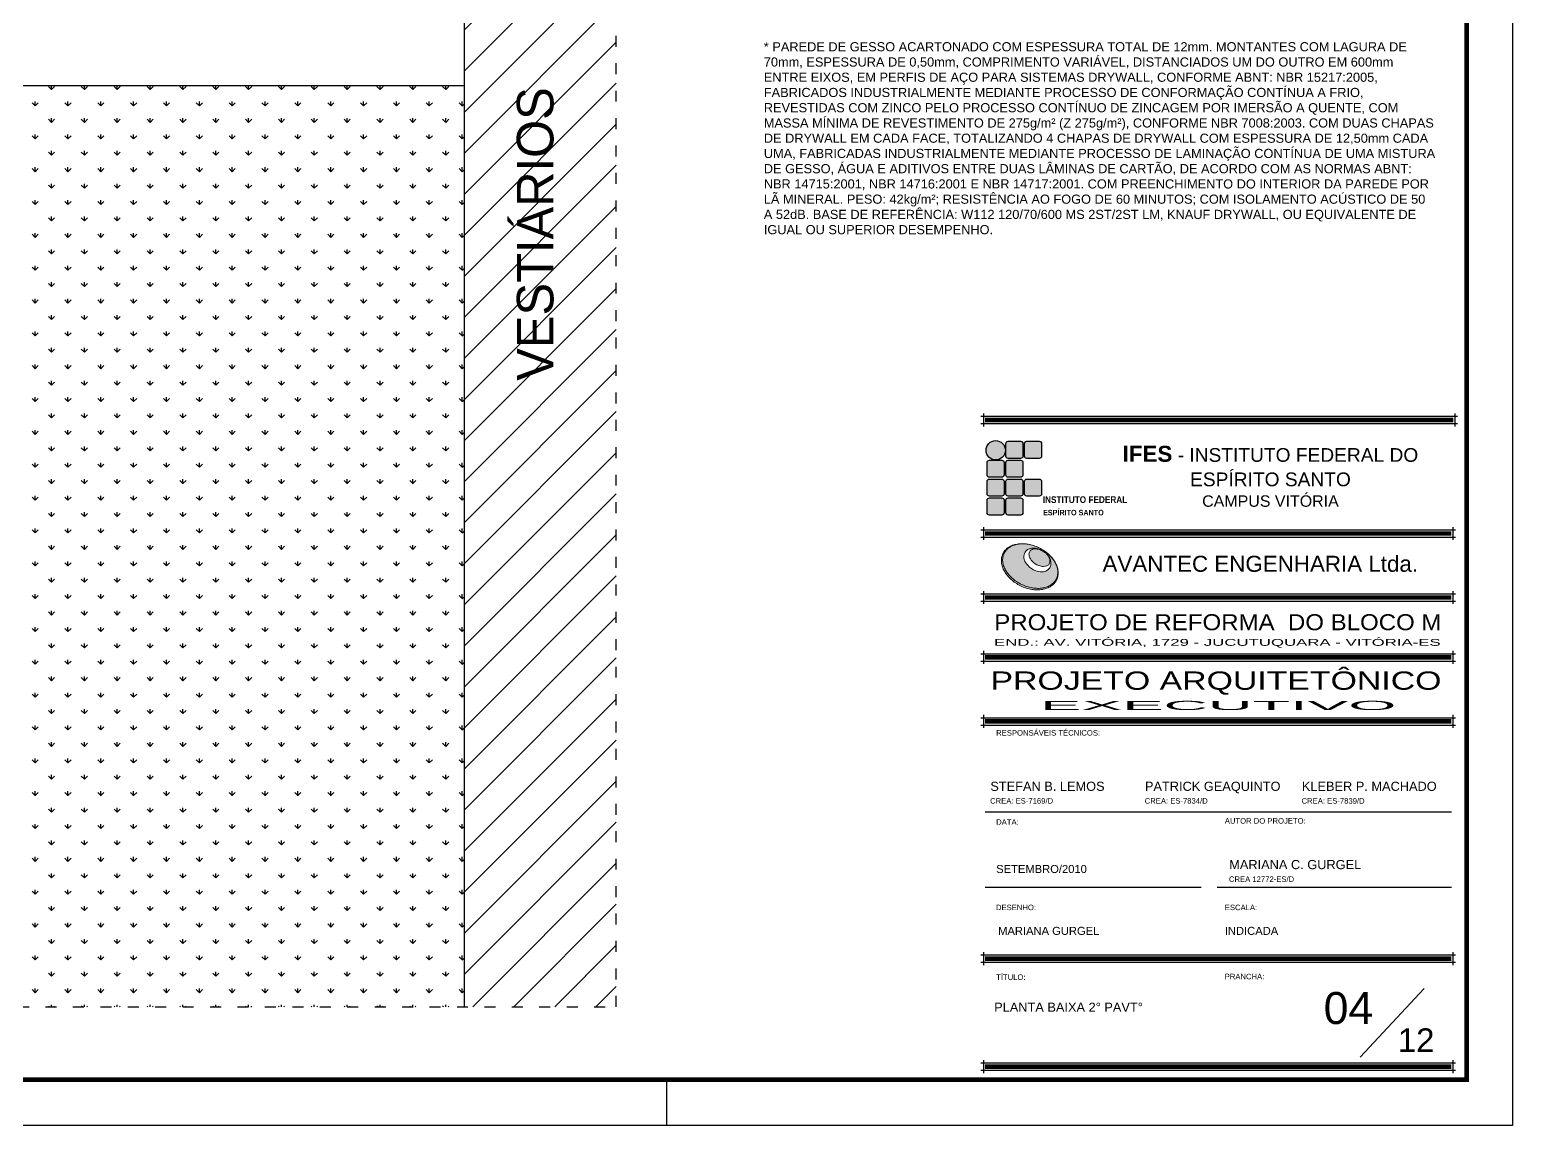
# Model space of a CAD drawing. Header units: millimetres. Extents: x 271 to 8721, y -7686 to -4716.
# Drawn here: x 7100 to 8721, y -7686 to -6488 of the extents above; entities that cross this region are included whole.
import ezdxf
from ezdxf.enums import TextEntityAlignment as Align

# ---------------------------------------------------------------- set-up
doc = ezdxf.new("R2010")
doc.units = ezdxf.units.MM
doc.linetypes.add('ACAD_ISO03W100', pattern=[30, 12, -18])
for name, color, linetype in [('HACHURA', 8, 'Continuous'), ('LEGENDA', 7, 'Continuous'), ('PISO02', 8, 'Continuous'), ('Projeções', 6, 'ACAD_ISO03W100'), ('Texto', 7, 'Continuous'), ('TITULO', 7, 'Continuous')]:
    doc.layers.add(name, color=color, linetype=linetype)
doc.styles.add('ARIAL', font='Arial.ttf')
doc.styles.add('ARIAL B', font='Arial Narrow Bold.ttf')

# ---------------------------------------------------------------- blocks, each defined once
blk = doc.blocks.new('A1 SEM ABA')
at = {"layer": 'LEGENDA'}
blk.add_line((-18.5, 1), (-18.5, 0), dxfattribs=at)
blk.add_lwpolyline([(-169, 59.4), (0, 59.4), (0, 0), (-169, 0), (-169, 59.4)], close=True, dxfattribs=at)
at = {"layer": 'LEGENDA', "const_width": 0.1}
blk.add_lwpolyline([(-1, 58.4), (-1, 1), (-166.5, 1), (-166.5, 58.4)], close=True, dxfattribs=at)
blk = doc.blocks.new('MARGEM')
at = {"color": 8}
for p, q in [((-9.125, 8), (1029.125, 8)), ((-3.125, 14), (-3.125, -14)), ((1023.125, 14), (1023.125, -14)), ((-9.125, -8), (1029.125, -8))]:
    blk.add_line(p, q, dxfattribs=at)
blk = doc.blocks.new('A$C5B6031A6')
at = {"ltscale": 10}
h = blk.add_hatch(color=7, dxfattribs=at)
h.paths.add_polyline_path([(1626, 2130), (1695, 2104), (1762, 2075), (1828, 2044), (1892, 2012), (1955, 1977), (2015, 1941), (2074, 1902), (2132, 1863), (2187, 1821), (2239, 1778), (2290, 1734), (2339, 1689), (2385, 1642), (2429, 1594), (2471, 1545), (2510, 1495), (2547, 1444), (2581, 1392), (2612, 1340), (2641, 1287), (2667, 1233), (2689, 1179), (2709, 1125), (2726, 1071), (2740, 1016), (2750, 961), (2758, 906), (2761, 851), (2761, 797), (2758, 742), (2751, 689), (2741, 636), (2726, 583), (2708, 533), (2687, 485), (2663, 439), (2635, 395), (2605, 353), (2571, 313), (2536, 275), (2497, 240), (2456, 207), (2412, 177), (2366, 149), (2319, 123), (2269, 99), (2217, 79), (2163, 60), (2108, 43), (2051, 30), (1992, 19), (1932, 10), (1871, 4), (1808, 1), (1744, 0), (1680, 2), (1614, 6), (1548, 13), (1480, 23), (1412, 35), (1344, 51), (1275, 69), (1205, 89), (1136, 113), (1067, 139), (999, 168), (933, 199), (869, 231), (806, 266), (746, 302), (687, 341), (630, 381), (575, 422), (522, 465), (472, 509), (423, 554), (376, 602), (332, 650), (291, 698), (251, 748), (215, 800), (181, 851), (150, 904), (121, 956), (95, 1010), (72, 1064), (52, 1118), (35, 1173), (22, 1227), (11, 1282), (4, 1337), (1, 1392), (0, 1446), (3, 1501), (10, 1554), (21, 1608), (36, 1660), (53, 1710), (75, 1759), (99, 1804), (127, 1848), (157, 1890), (190, 1930), (226, 1968), (265, 2003), (306, 2036), (349, 2066), (395, 2094), (443, 2121), (493, 2144), (545, 2165), (599, 2183), (654, 2200), (711, 2213), (769, 2224), (830, 2233), (891, 2239), (953, 2243), (1017, 2244), (1082, 2241), (1148, 2237), (1214, 2230), (1281, 2220), (1350, 2208), (1418, 2192), (1487, 2174), (1556, 2154)])
h.paths.add_polyline_path([(1634, 2126), (1701, 2100), (1768, 2072), (1833, 2042), (1895, 2010), (1957, 1976), (2016, 1940), (2074, 1903), (2130, 1864), (2184, 1823), (2235, 1781), (2285, 1738), (2333, 1693), (2378, 1648), (2421, 1601), (2462, 1553), (2500, 1504), (2536, 1455), (2569, 1404), (2599, 1354), (2627, 1302), (2652, 1250), (2674, 1198), (2693, 1146), (2709, 1093), (2723, 1041), (2733, 988), (2739, 936), (2743, 883), (2743, 831), (2740, 780), (2733, 729), (2723, 678), (2710, 629), (2693, 581), (2673, 536), (2650, 492), (2624, 451), (2595, 411), (2563, 373), (2530, 338), (2493, 304), (2454, 273), (2412, 244), (2368, 217), (2322, 192), (2274, 169), (2224, 150), (2173, 131), (2119, 116), (2064, 103), (2007, 92), (1949, 83), (1889, 78), (1828, 74), (1767, 74), (1703, 75), (1639, 79), (1574, 86), (1509, 96), (1442, 108), (1375, 123), (1307, 141), (1239, 161), (1171, 185), (1103, 210), (1037, 238), (973, 268), (910, 300), (848, 334), (789, 370), (731, 407), (675, 446), (622, 487), (570, 529), (520, 573), (472, 617), (427, 663), (384, 710), (344, 757), (305, 806), (270, 856), (236, 906), (206, 957), (178, 1008), (153, 1060), (131, 1112), (112, 1164), (96, 1217), (83, 1269), (73, 1322), (66, 1375), (62, 1427), (62, 1479), (65, 1530), (72, 1581), (82, 1632), (96, 1681), (112, 1729), (133, 1775), (156, 1818), (182, 1860), (210, 1899), (241, 1937), (276, 1973), (312, 2006), (352, 2037), (393, 2066), (437, 2093), (483, 2118), (531, 2141), (581, 2161), (633, 2179), (686, 2194), (741, 2207), (798, 2218), (856, 2227), (916, 2232), (976, 2236), (1039, 2237), (1102, 2235), (1166, 2231), (1231, 2224), (1297, 2214), (1363, 2202), (1430, 2187), (1498, 2169), (1566, 2149)], flags=16)
h = blk.add_hatch(color=251, dxfattribs=at)
h.set_gradient(color1=(97, 97, 97), rotation=45, tint=1)
h.paths.add_polyline_path([(2710, 629), (2723, 678), (2733, 729), (2740, 780), (2743, 831), (2743, 883), (2739, 936), (2733, 988), (2723, 1041), (2709, 1093), (2693, 1146), (2674, 1198), (2652, 1250), (2627, 1302), (2599, 1354), (2569, 1404), (2536, 1455), (2500, 1504), (2462, 1553), (2421, 1601), (2378, 1648), (2333, 1693), (2285, 1738), (2235, 1781), (2184, 1823), (2130, 1864), (2074, 1903), (2016, 1940), (1957, 1976), (1895, 2010), (1833, 2042), (1768, 2072), (1701, 2100), (1634, 2126), (1566, 2149), (1498, 2169), (1430, 2187), (1363, 2202), (1297, 2214), (1231, 2224), (1166, 2231), (1102, 2235), (1039, 2237), (976, 2236), (916, 2232), (856, 2227), (798, 2218), (741, 2207), (686, 2194), (633, 2179), (581, 2161), (531, 2141), (483, 2118), (437, 2093), (393, 2066), (352, 2037), (312, 2006), (276, 1973), (241, 1937), (210, 1899), (182, 1860), (156, 1818), (133, 1775), (112, 1729), (96, 1681), (82, 1632), (72, 1581), (65, 1530), (62, 1479), (62, 1427), (66, 1375), (73, 1322), (83, 1269), (96, 1217), (112, 1164), (131, 1112), (153, 1060), (178, 1008), (206, 957), (236, 906), (270, 856), (305, 806), (344, 757), (384, 710), (427, 663), (472, 617), (520, 573), (570, 529), (622, 487), (675, 446), (731, 407), (789, 370), (848, 334), (910, 300), (973, 268), (1037, 238), (1103, 210), (1171, 185), (1239, 161), (1307, 141), (1375, 123), (1442, 108), (1509, 96), (1574, 86), (1639, 79), (1703, 75), (1767, 74), (1828, 74), (1889, 78), (1949, 83), (2007, 92), (2064, 103), (2119, 116), (2173, 131), (2224, 150), (2274, 169), (2322, 192), (2368, 217), (2412, 244), (2454, 273), (2493, 304), (2530, 338), (2563, 373), (2595, 411), (2624, 451), (2650, 492), (2673, 536), (2693, 581)])
h.paths.add_polyline_path([(1672, 926, -0.11939), (1279, 1193), (1236, 1241), (1187, 1310), (1149, 1381), (1135, 1416), (1113, 1474), (1096, 1558), (1092, 1638), (1101, 1702), (1121, 1775), (1151, 1833), (1182, 1874), (1220, 1914), (1243, 1933), (1274, 1956), (1312, 1977), (1353, 1995), (1373, 2002, -0.076494), (1462, 2024, -0.012569), (1508, 2029, -0.080532), (1636, 2027, 0.011804), (1695, 2017, -0.077035), (1858, 1969, -0.03864), (1993, 1901, -0.057073), (2117, 1815, -0.005146), (2217, 1726, -0.094522), (2333, 1571, -0.041523), (2395, 1410, -0.100326), (2410, 1244, -0.110912), (2349, 1065, -0.171463), (2155, 910, -0.084531), (1952, 875, -0.090499)], flags=16)
h = blk.add_hatch(color=250, dxfattribs=at)
h.set_gradient(color1=(51, 51, 51), color2=(51, 51, 51), rotation=45, tint=1, name='SPHERICAL')
h.paths.add_polyline_path([(2297, 1618, 0.094522), (2215, 1728, 0.005146), (2117, 1815, 0.058973), (2017, 1884, 0.041091), (1896, 1945, 0.079339), (1774, 1981, -0.011804), (1708, 1992, 0.084344), (1624, 1993, 0.015307), (1577, 1988, 0.088603), (1526, 1975), (1506, 1968), (1478, 1956), (1455, 1942), (1433, 1927), (1421, 1917), (1396, 1890), (1378, 1866), (1360, 1833), (1347, 1784), (1341, 1744), (1344, 1689), (1356, 1629), (1373, 1584), (1384, 1558), (1414, 1502), (1452, 1448), (1489, 1406, 0.119233), (1824, 1179, 0.090499), (2051, 1138, 0.084531), (2204, 1164, 0.171463), (2320, 1257, 0.110913), (2360, 1373, 0.100325), (2350, 1481, 0.041523)])
at = {"color": 251, "lineweight": 0}
blk.add_lwpolyline([(1626, 2130), (1695, 2104), (1762, 2075), (1828, 2044), (1892, 2012), (1955, 1977), (2015, 1941), (2074, 1902), (2132, 1863), (2187, 1821), (2239, 1778), (2290, 1734), (2339, 1689), (2385, 1642), (2429, 1594), (2471, 1545), (2510, 1495), (2547, 1444), (2581, 1392), (2612, 1340), (2641, 1287), (2667, 1233), (2689, 1179), (2709, 1125), (2726, 1071), (2740, 1016), (2750, 961), (2758, 906), (2761, 851), (2761, 797), (2758, 742), (2751, 689), (2741, 636), (2726, 583), (2708, 533), (2687, 485), (2663, 439), (2635, 395), (2605, 353), (2571, 313), (2536, 275), (2497, 240), (2456, 207), (2412, 177), (2366, 149), (2319, 123), (2269, 99), (2217, 79), (2163, 60), (2108, 43), (2051, 30), (1992, 19), (1932, 10), (1871, 4), (1808, 1), (1744, 0), (1680, 2), (1614, 6), (1548, 13), (1480, 23), (1412, 35), (1344, 51), (1275, 69), (1205, 89), (1136, 113), (1067, 139), (999, 168), (933, 199), (869, 231), (806, 266), (746, 302), (687, 341), (630, 381), (575, 422), (522, 465), (472, 509), (423, 554), (376, 602), (332, 650), (291, 698), (251, 748), (215, 800), (181, 851), (150, 904), (121, 956), (95, 1010), (72, 1064), (52, 1118), (35, 1173), (22, 1227), (11, 1282), (4, 1337), (1, 1392), (0, 1446), (3, 1501), (10, 1554), (21, 1608), (36, 1660), (53, 1710), (75, 1759), (99, 1804), (127, 1848), (157, 1890), (190, 1930), (226, 1968), (265, 2003), (306, 2036), (349, 2066), (395, 2094), (443, 2121), (493, 2144), (545, 2165), (599, 2183), (654, 2200), (711, 2213), (769, 2224), (830, 2233), (891, 2239), (953, 2243), (1017, 2244), (1082, 2241), (1148, 2237), (1214, 2230), (1281, 2220), (1350, 2208), (1418, 2192), (1487, 2174), (1556, 2154)], close=True, dxfattribs=at)
blk.add_lwpolyline([(1634, 2126), (1701, 2100), (1768, 2072), (1833, 2042), (1895, 2010), (1957, 1976), (2016, 1940), (2074, 1903), (2130, 1864), (2184, 1823), (2235, 1781), (2285, 1738), (2333, 1693), (2378, 1648), (2421, 1601), (2462, 1553), (2500, 1504), (2536, 1455), (2569, 1404), (2599, 1354), (2627, 1302), (2652, 1250), (2674, 1198), (2693, 1146), (2709, 1093), (2723, 1041), (2733, 988), (2739, 936), (2743, 883), (2743, 831), (2740, 780), (2733, 729), (2723, 678), (2710, 629), (2693, 581), (2673, 536), (2650, 492), (2624, 451), (2595, 411), (2563, 373), (2530, 338), (2493, 304), (2454, 273), (2412, 244), (2368, 217), (2322, 192), (2274, 169), (2224, 150), (2173, 131), (2119, 116), (2064, 103), (2007, 92), (1949, 83), (1889, 78), (1828, 74), (1767, 74), (1703, 75), (1639, 79), (1574, 86), (1509, 96), (1442, 108), (1375, 123), (1307, 141), (1239, 161), (1171, 185), (1103, 210), (1037, 238), (973, 268), (910, 300), (848, 334), (789, 370), (731, 407), (675, 446), (622, 487), (570, 529), (520, 573), (472, 617), (427, 663), (384, 710), (344, 757), (305, 806), (270, 856), (236, 906), (206, 957), (178, 1008), (153, 1060), (131, 1112), (112, 1164), (96, 1217), (83, 1269), (73, 1322), (66, 1375), (62, 1427), (62, 1479), (65, 1530), (72, 1581), (82, 1632), (96, 1681), (112, 1729), (133, 1775), (156, 1818), (182, 1860), (210, 1899), (241, 1937), (276, 1973), (312, 2006), (352, 2037), (393, 2066), (437, 2093), (483, 2118), (531, 2141), (581, 2161), (633, 2179), (686, 2194), (741, 2207), (798, 2218), (856, 2227), (916, 2232), (976, 2236), (1039, 2237), (1102, 2235), (1166, 2231), (1231, 2224), (1297, 2214), (1363, 2202), (1430, 2187), (1498, 2169), (1566, 2149), (1634, 2126), (1634, 2126)], dxfattribs=at)
blk.add_lwpolyline([(1279, 1193, 0.11939), (1672, 926, 0.090499), (1952, 875, 0.084531), (2155, 910, 0.171463), (2349, 1065, 0.110913), (2410, 1244, 0.100325), (2395, 1410, 0.041523), (2333, 1571, 0.094522), (2217, 1726, 0.005146), (2117, 1815, 0.057073), (1993, 1901, 0.03864), (1858, 1969, 0.077035), (1695, 2017, -0.011804), (1636, 2027, 0.080532), (1508, 2029, 0.012569), (1462, 2024, 0.076494), (1373, 2002), (1353, 1995), (1312, 1977), (1274, 1956), (1243, 1933), (1220, 1914), (1182, 1874), (1151, 1833), (1121, 1775), (1101, 1702), (1092, 1638), (1096, 1558), (1113, 1474), (1135, 1416), (1149, 1381), (1187, 1310), (1236, 1241)], format="xyb", close=True, dxfattribs=at)
blk.add_lwpolyline([(1489, 1407, 0.119396), (1824, 1179, 0.090499), (2051, 1138, 0.084531), (2204, 1164, 0.171463), (2320, 1257, 0.110913), (2360, 1373, 0.100325), (2350, 1481, 0.041523), (2297, 1618, 0.094522), (2215, 1728, 0.005146), (2117, 1815, 0.058973), (2017, 1884, 0.041091), (1896, 1945, 0.079339), (1774, 1981, -0.011804), (1708, 1992, 0.084344), (1624, 1993, 0.015307), (1577, 1988, 0.088603), (1526, 1975), (1506, 1968), (1478, 1956), (1455, 1942), (1433, 1927), (1421, 1917), (1396, 1890), (1378, 1866), (1360, 1833), (1347, 1784), (1341, 1744), (1344, 1689), (1356, 1629), (1373, 1584), (1373, 1584), (1384, 1558), (1414, 1502), (1452, 1448), (1489, 1407)], format="xyb", dxfattribs=at)

msp = doc.modelspace()

# ---------------------------------------------------------------- hatches: boundary and pattern name
at = {"layer": 'HACHURA'}
h = msp.add_hatch(dxfattribs=at)
h.set_pattern_fill('ANSI31', color=256, scale=10, style=0)
h.set_pattern_definition([(45, (-3724.36, -17473.586), (-22.45064, 22.45064), [])])
h.paths.add_polyline_path([(7741.403, -7556.811), (7741.403, -5329.093), (7575.214, -5329.093), (7575.214, -7556.811)])
h = msp.add_hatch(dxfattribs=at)
h.set_pattern_fill('GRASS', color=74, style=0)
h.set_pattern_definition([(90, (-3724.362, -17473.586), (-17.9605, 17.9605), [4.7625, -31.1585]), (45, (-3724.362, -17473.586), (-17.960512, 17.960512), [4.7625, -20.6375]), (135, (-3724.362, -17473.586), (-17.960512, -17.960512), [4.7625, -20.6375])])
h.paths.add_polyline_path([(6990.214, -7556.811), (7575.214, -7556.811), (7575.214, -6549.093), (7056.214, -6549.093), (7056.214, -7372.093), (6990.214, -7372.093)])
h.paths.add_polyline_path([(7056.214, -7369.093), (6990.214, -7369.093), (6990.214, -7372.093), (7056.214, -7372.093)])
at = {"layer": 'LEGENDA'}
h = msp.add_hatch(color=12, dxfattribs=at)
edge = h.paths.add_edge_path()
edge.add_arc((8156.3, -6948.135), 10.541, 0, 360)
h = msp.add_hatch(color=102, dxfattribs=at)
edge = h.paths.add_edge_path()
edge.add_line((8190.347, -6979.56), (8203.89, -6979.56))
edge.add_arc((8203.89, -6982.06), 2.5, 0, 90, ccw=False)
edge.add_line((8206.39, -6982.06), (8206.39, -6995.795))
edge.add_arc((8203.89, -6995.795), 2.5, -90, 0, ccw=False)
edge.add_line((8203.89, -6998.295), (8190.347, -6998.295))
edge.add_arc((8190.347, -6995.795), 2.5, 180, 270, ccw=False)
edge.add_line((8187.847, -6995.795), (8187.847, -6982.06))
edge.add_arc((8190.347, -6982.06), 2.5, 90, 180, ccw=False)
edge = h.paths.add_edge_path()
edge.add_line((8169.928, -6979.56), (8183.472, -6979.56))
edge.add_arc((8183.472, -6982.06), 2.5, 0, 90, ccw=False)
edge.add_line((8185.972, -6982.06), (8185.972, -6995.795))
edge.add_arc((8183.472, -6995.795), 2.5, -90, 0, ccw=False)
edge.add_line((8183.472, -6998.295), (8169.928, -6998.295))
edge.add_arc((8169.928, -6995.795), 2.5, 180, 270, ccw=False)
edge.add_line((8167.428, -6995.795), (8167.428, -6982.06))
edge.add_arc((8169.928, -6982.06), 2.5, 90, 180, ccw=False)
edge = h.paths.add_edge_path()
edge.add_line((8169.928, -6958.916), (8183.472, -6958.916))
edge.add_arc((8183.472, -6961.416), 2.5, 0, 90, ccw=False)
edge.add_line((8185.972, -6961.416), (8185.972, -6975.151))
edge.add_arc((8183.472, -6975.151), 2.5, 270, 360, ccw=False)
edge.add_line((8183.472, -6977.651), (8169.928, -6977.651))
edge.add_arc((8169.928, -6975.151), 2.5, 180, 270, ccw=False)
edge.add_line((8167.428, -6975.151), (8167.428, -6961.416))
edge.add_arc((8169.928, -6961.416), 2.5, 90, 180, ccw=False)
edge = h.paths.add_edge_path()
edge.add_line((8190.347, -6938.272), (8203.89, -6938.272))
edge.add_arc((8203.89, -6940.772), 2.5, 0, 90, ccw=False)
edge.add_line((8206.39, -6940.772), (8206.39, -6954.507))
edge.add_arc((8203.89, -6954.507), 2.5, 270, 360, ccw=False)
edge.add_line((8203.89, -6957.007), (8190.347, -6957.007))
edge.add_arc((8190.347, -6954.507), 2.5, 180, 270, ccw=False)
edge.add_line((8187.847, -6954.507), (8187.847, -6940.772))
edge.add_arc((8190.347, -6940.772), 2.5, 90, 180, ccw=False)
edge = h.paths.add_edge_path()
edge.add_line((8169.928, -6938.272), (8183.472, -6938.272))
edge.add_arc((8183.472, -6940.772), 2.5, 0, 90, ccw=False)
edge.add_line((8185.972, -6940.772), (8185.972, -6954.507))
edge.add_arc((8183.472, -6954.507), 2.5, 270, 360, ccw=False)
edge.add_line((8183.472, -6957.007), (8169.928, -6957.007))
edge.add_arc((8169.928, -6954.507), 2.5, 180, 270, ccw=False)
edge.add_line((8167.428, -6954.507), (8167.428, -6940.772))
edge.add_arc((8169.928, -6940.772), 2.5, 90, 180, ccw=False)
edge = h.paths.add_edge_path()
edge.add_line((8149.356, -7000.203), (8162.899, -7000.203))
edge.add_arc((8162.899, -7002.703), 2.5, 0, 90, ccw=False)
edge.add_line((8165.399, -7002.703), (8165.399, -7016.438))
edge.add_arc((8162.899, -7016.438), 2.5, -90, 0, ccw=False)
edge.add_line((8162.899, -7018.938), (8149.356, -7018.938))
edge.add_arc((8149.356, -7016.438), 2.5, 180, 270, ccw=False)
edge.add_line((8146.856, -7016.438), (8146.856, -7002.703))
edge.add_arc((8149.356, -7002.703), 2.5, 90, 180, ccw=False)
edge = h.paths.add_edge_path()
edge.add_line((8169.928, -7000.203), (8183.472, -7000.203))
edge.add_arc((8183.472, -7002.703), 2.5, 0, 90, ccw=False)
edge.add_line((8185.972, -7002.703), (8185.972, -7016.438))
edge.add_arc((8183.472, -7016.438), 2.5, -90, 0, ccw=False)
edge.add_line((8183.472, -7018.938), (8169.928, -7018.938))
edge.add_arc((8169.928, -7016.438), 2.5, 180, 270, ccw=False)
edge.add_line((8167.428, -7016.438), (8167.428, -7002.703))
edge.add_arc((8169.928, -7002.703), 2.5, 90, 180, ccw=False)
edge = h.paths.add_edge_path()
edge.add_line((8149.356, -6979.56), (8162.899, -6979.56))
edge.add_arc((8162.899, -6982.06), 2.5, 0, 90, ccw=False)
edge.add_line((8165.399, -6982.06), (8165.399, -6995.795))
edge.add_arc((8162.899, -6995.795), 2.5, -90, 0, ccw=False)
edge.add_line((8162.899, -6998.295), (8149.356, -6998.295))
edge.add_arc((8149.356, -6995.795), 2.5, 180, 270, ccw=False)
edge.add_line((8146.856, -6995.795), (8146.856, -6982.06))
edge.add_arc((8149.356, -6982.06), 2.5, 90, 180, ccw=False)
edge = h.paths.add_edge_path()
edge.add_line((8149.356, -6958.916), (8162.899, -6958.916))
edge.add_arc((8162.899, -6961.416), 2.5, 0, 90, ccw=False)
edge.add_line((8165.399, -6961.416), (8165.399, -6975.151))
edge.add_arc((8162.899, -6975.151), 2.5, 270, 360, ccw=False)
edge.add_line((8162.899, -6977.651), (8149.356, -6977.651))
edge.add_arc((8149.356, -6975.151), 2.5, 180, 270, ccw=False)
edge.add_line((8146.856, -6975.151), (8146.856, -6961.416))
edge.add_arc((8149.356, -6961.416), 2.5, 90, 180, ccw=False)

# ---------------------------------------------------------------- linework, layer by layer
at = {"layer": 'LEGENDA', "color": 7, "const_width": 4.894}
msp.add_lwpolyline([(8144.675, -6914.969), (8656.696, -6914.969)], dxfattribs=at)
at = {"layer": 'LEGENDA', "color": 102}
for points in [[(8169.928, -6938.272), (8183.472, -6938.272, -0.41421356), (8185.972, -6940.772), (8185.972, -6954.507, -0.41421356), (8183.472, -6957.007), (8169.928, -6957.007, -0.41421356), (8167.428, -6954.507), (8167.428, -6940.772, -0.41421356)], [(8190.347, -6938.272), (8203.89, -6938.272, -0.41421356), (8206.39, -6940.772), (8206.39, -6954.507, -0.41421356), (8203.89, -6957.007), (8190.347, -6957.007, -0.41421356), (8187.847, -6954.507), (8187.847, -6940.772, -0.41421356)], [(8149.356, -6958.916), (8162.899, -6958.916, -0.41421356), (8165.399, -6961.416), (8165.399, -6975.151, -0.41421356), (8162.899, -6977.651), (8149.356, -6977.651, -0.41421356), (8146.856, -6975.151), (8146.856, -6961.416, -0.41421356)], [(8169.928, -6958.916), (8183.472, -6958.916, -0.41421356), (8185.972, -6961.416), (8185.972, -6975.151, -0.41421356), (8183.472, -6977.651), (8169.928, -6977.651, -0.41421356), (8167.428, -6975.151), (8167.428, -6961.416, -0.41421356)], [(8149.356, -6979.56), (8162.899, -6979.56, -0.41421356), (8165.399, -6982.06), (8165.399, -6995.795, -0.41421356), (8162.899, -6998.295), (8149.356, -6998.295, -0.41421356), (8146.856, -6995.795), (8146.856, -6982.06, -0.41421356)], [(8169.928, -6979.56), (8183.472, -6979.56, -0.41421356), (8185.972, -6982.06), (8185.972, -6995.795, -0.41421356), (8183.472, -6998.295), (8169.928, -6998.295, -0.41421356), (8167.428, -6995.795), (8167.428, -6982.06, -0.41421356)], [(8190.347, -6979.56), (8203.89, -6979.56, -0.41421356), (8206.39, -6982.06), (8206.39, -6995.795, -0.41421356), (8203.89, -6998.295), (8190.347, -6998.295, -0.41421356), (8187.847, -6995.795), (8187.847, -6982.06, -0.41421356)], [(8149.356, -7000.203), (8162.899, -7000.203, -0.41421356), (8165.399, -7002.703), (8165.399, -7016.438, -0.41421356), (8162.899, -7018.938), (8149.356, -7018.938, -0.41421356), (8146.856, -7016.438), (8146.856, -7002.703, -0.41421356)], [(8169.928, -7000.203), (8183.472, -7000.203, -0.41421356), (8185.972, -7002.703), (8185.972, -7016.438, -0.41421356), (8183.472, -7018.938), (8169.928, -7018.938, -0.41421356), (8167.428, -7016.438), (8167.428, -7002.703, -0.41421356)]]:
    msp.add_lwpolyline(points, format="xyb", close=True, dxfattribs=at)
at = {"layer": 'LEGENDA', "const_width": 4.875}
for points in [[(8144.669, -7039.134), (8654.669, -7039.134)], [(8144.669, -7109.134), (8654.669, -7109.134)], [(8144.669, -7174.648), (8654.669, -7174.648)], [(8144.669, -7244.648), (8654.669, -7244.648)], [(8144.669, -7244.648), (8654.669, -7244.648)], [(8144.669, -7504.128), (8654.669, -7504.128)], [(8144.669, -7622.243), (8654.669, -7622.243)]]:
    msp.add_lwpolyline(points, dxfattribs=at)
at = {"layer": 'LEGENDA', "lineweight": -2}
for points in [[(8654.669, -7343.97), (8144.669, -7343.97)], [(8380.949, -7426.439), (8144.669, -7426.439)], [(8654.669, -7426.439), (8398.449, -7426.439)], [(8554.912, -7612.028), (8624.849, -7536.872)]]:
    msp.add_lwpolyline(points, dxfattribs=at)
at = {"layer": 'LEGENDA', "color": 12}
msp.add_circle((8156.3, -6948.135), 10.541, dxfattribs=at)
at = {"layer": 'PISO02'}
for p in [(6990.214, -6549.093), (7056.214, -6549.093), (7575.214, -7556.811)]:
    msp.add_line(p, (7575.214, -6549.093), dxfattribs=at)
msp.add_lwpolyline([(7575.214, -6549.093), (7575.214, -6336.132)], dxfattribs=at)
at = {"layer": 'Projeções'}
msp.add_lwpolyline([(5707.214, -6896.093), (5707.214, -7556.811), (7741.403, -7556.811, 0), (7741.403, -7556.811), (7741.403, -5110.214)], format="xyb", dxfattribs=at)

# ---------------------------------------------------------------- block references
at = {"layer": 'LEGENDA'}
for name, p, xscale, yscale, zscale in [('A1 SEM ABA', (8721.25, -7686.485), 49.99999999947613, 49.99999999947613, 49.99999999947613), ('MARGEM', (8144.669, -7039.134), 0.499999999992724, 0.499999999992724, 0.499999999992724), ('A$C5B6031A6', (8162.458, -7100.783), 0.02249999997729901, 0.02249999997729901, 0.02249999997729901), ('MARGEM', (8144.669, -7109.134), 0.499999999992724, 0.499999999992724, 0.499999999992724), ('MARGEM', (8144.669, -7174.648), 0.5, 0.5, 0.5), ('MARGEM', (8144.669, -7244.648), 0.5, 0.5, 0.5), ('MARGEM', (8144.669, -7504.128), 0.499999999992724, 0.499999999992724, 0.499999999992724), ('MARGEM', (8144.669, -7622.243), 0.499999999992724, 0.499999999992724, 0.499999999992724)]:
    msp.add_blockref(name, p, dxfattribs=dict(at, xscale=xscale, yscale=yscale, zscale=zscale))
at = {"layer": 'LEGENDA', "color": 7, "xscale": 0.5019808721008303, "yscale": 0.5019808721008303, "zscale": 0.5019808482871893}
msp.add_blockref('MARGEM', (8144.675, -6914.969), dxfattribs=at)

# ---------------------------------------------------------------- texts
at = {"layer": 'LEGENDA', "style": 'ARIAL B', "width": 1.07}
msp.add_text('INSTITUTO FEDERAL', height=7.33333, dxfattribs=at).set_placement((8207.762, -7005.738))
at = {"layer": 'LEGENDA', "color": 102, "style": 'ARIAL B', "width": 1.1}
msp.add_text('ESPÍRITO SANTO', height=6, dxfattribs=at).set_placement((8208.027, -7019.274))
at = {"layer": 'LEGENDA', "lineweight": -2, "style": 'ARIAL'}
msp.add_text('CREA 12772-ES/D', height=6, dxfattribs=at).set_placement((8411.365, -7420.227))
at = {"layer": 'Texto', "lineweight": -2, "style": 'ARIAL'}
for s, height, width, p, p2 in [('PROJETO DE REFORMA  DO BLOCO M', 17.5, 1.074681, (8154.713, -7144.907), (8643.732, -7144.907)), ('END.: AV. VITÓRIA, 1729 - JUCUTUQUARA - VITÓRIA-ES', 7.5, 1.75164, (8154.399, -7161.973), (8642.871, -7161.973)), ('PROJETO ARQUITETÔNICO', 20, 1.323698, (8150.586, -7210.048), (8643.732, -7210.048)), ('EXECUTIVO', 10, 4.822796, (8204.997, -7232.208), (8594.341, -7232.208))]:
    msp.add_text(s, height=height, dxfattribs=dict(at, width=width)).set_placement(p, p2, align=Align.FIT)
for s, height, p in [('RESPONSÁVEIS TÉCNICOS:', 6, (8156.786, -7260.186)), ('STEFAN B. LEMOS', 10, (8150.414, -7320.627)), ('PATRICK GEAQUINTO', 10, (8319.48, -7320.627)), ('KLEBER P. MACHADO', 10, (8491.055, -7320.627)), ('CREA: ES-7169/D', 6, (8150.139, -7334.603)), ('CREA: ES-7834/D', 6, (8319.205, -7334.603)), ('CREA: ES-7839/D', 6, (8490.78, -7334.603)), ('DATA:', 6, (8156.786, -7357.739)), ('AUTOR DO PROJETO:', 6, (8406.815, -7356.457)), ('SETEMBRO/2010', 8.75, (8156.786, -7410.446)), ('MARIANA C. GURGEL', 10, (8411.64, -7406.251)), ('DESENHO:', 6, (8156.589, -7451.112)), ('ESCALA:', 6, (8406.815, -7451.112)), ('MARIANA GURGEL', 8.75, (8158.923, -7478.147)), ('INDICADA', 8.75, (8406.815, -7478.147)), ('TÍTULO:', 6, (8156.786, -7527.426)), ('PRANCHA:', 6, (8406.709, -7526.714)), ('PLANTA BAIXA 2° PAVT°', 10, (8154.597, -7562.29)), ('04', 34.9209, (8514.897, -7575.62)), ('12', 25.7878, (8596.018, -7606.165))]:
    msp.add_text(s, height=height, dxfattribs=at).set_placement(p)
at = {"layer": 'Texto', "insert": (7902.695, -6501.747), "char_height": 10, "width": 732.19756, "attachment_point": 1, "style": 'ARIAL'}
msp.add_mtext('* PAREDE DE GESSO ACARTONADO COM ESPESSURA TOTAL DE 12mm. MONTANTES COM LAGURA DE 70mm, ESPESSURA DE 0,50mm, COMPRIMENTO VARIÁVEL, DISTANCIADOS UM DO OUTRO EM 600mm ENTRE EIXOS, EM PERFIS DE AÇO PARA SISTEMAS DRYWALL, CONFORME ABNT: NBR 15217:2005, FABRICADOS INDUSTRIALMENTE MEDIANTE PROCESSO DE CONFORMAÇÃO CONTÍNUA A FRIO, REVESTIDAS COM ZINCO PELO PROCESSO CONTÍNUO DE ZINCAGEM POR IMERSÃO A QUENTE, COM MASSA MÍNIMA DE REVESTIMENTO DE 275g/m² (Z 275g/m²), CONFORME NBR 7008:2003. COM DUAS CHAPAS DE DRYWALL EM CADA FACE, TOTALIZANDO 4 CHAPAS DE DRYWALL COM ESPESSURA DE 12,50mm CADA UMA, FABRICADAS INDUSTRIALMENTE MEDIANTE PROCESSO DE LAMINAÇÃO CONTÍNUA DE UMA MISTURA DE GESSO, ÁGUA E ADITIVOS ENTRE DUAS LÂMINAS DE CARTÃO, DE ACORDO COM AS NORMAS ABNT: NBR 14715:2001, NBR 14716:2001 E NBR 14717:2001. COM PREENCHIMENTO DO INTERIOR DA PAREDE POR LÃ MINERAL. PESO: 42kg/m²; RESISTÊNCIA AO FOGO DE 60 MINUTOS; COM ISOLAMENTO ACÚSTICO DE 50 A 52dB. BASE DE REFERÊNCIA: W112 120/70/600 MS 2ST/2ST LM, KNAUF DRYWALL, OU EQUIVALENTE DE IGUAL OU SUPERIOR DESEMPENHO.', dxfattribs=at)
at = {"layer": 'Texto', "lineweight": -2, "style": 'ARIAL'}
for s, insert, char_height, width, attachment_point in [('{\\fArial|b1|i0|c0|p34;\\H0.99605x;IFES\\fArial|b0|i0|c0|p34;\\H0.85714x; - INSTITUTO FEDERAL DO ESPÍRITO SANTO\\fArial|b1|i0|c0|p34;\\P\\fArial|b0|i0|c0|p34;\\H0.83333x;CAMPUS VITÓRIA}', (8456.741, -6976.668), 17.56933, 422.26934, 5), ('AVANTEC ENGENHARIA Ltda.', (8273.11, -7063.515), 17.5, 379.6298, 1)]:
    msp.add_mtext(s, dxfattribs=dict(at, insert=insert, char_height=char_height, width=width, attachment_point=attachment_point))
at = {"layer": 'TITULO', "insert": (7632.639, -6872.068), "char_height": 40, "width": 838.40382, "attachment_point": 1, "rotation": 90}
msp.add_mtext('VESTIÁRIOS', dxfattribs=at)

doc.saveas('drawing.dxf')
